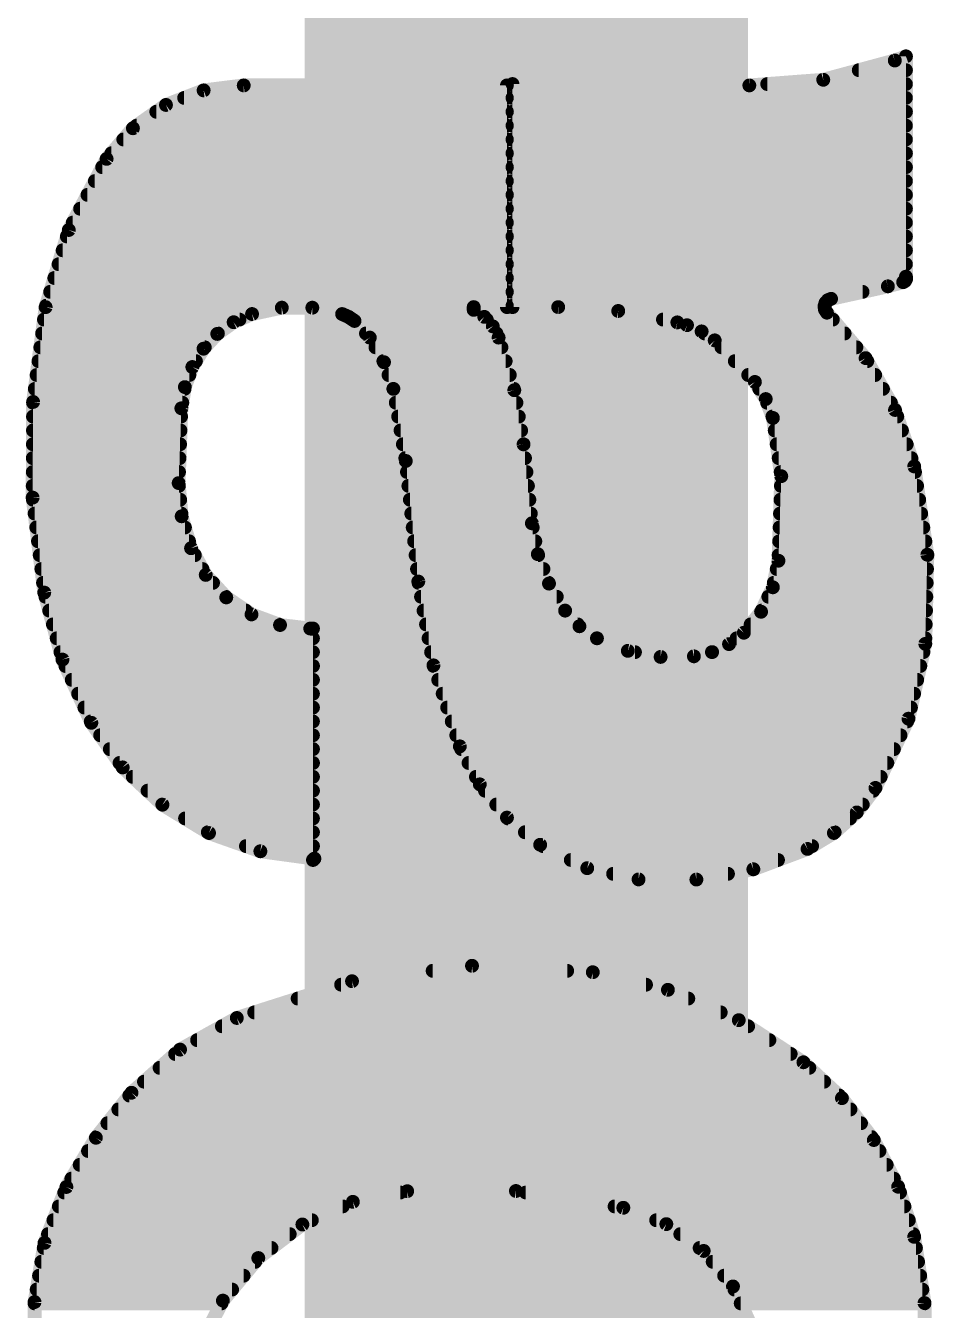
# Model space of a CAD drawing. Extents: x -0.1 to 52.8, y -11.4 to 50.9.
# Drawn here: x 29.562 to 31.228, y 11.367 to 13.721 of the extents above; entities that cross this region are included whole.
import ezdxf

# ---------------------------------------------------------------- set-up
doc = ezdxf.new("R2010")
doc.units = 0
doc.layers.add('16', color=132, linetype='CONTINUOUS')
doc.layers.add('21', color=41, linetype='CONTINUOUS')

msp = doc.modelspace()

# ---------------------------------------------------------------- linework, layer by layer
at = {"layer": '16', "const_width": 0.8128}
msp.add_lwpolyline([(30.48, 6.35), (30.48, 16.51)], dxfattribs=at)
at = {"layer": '21', "const_width": 0.0254}
for points in [[(31.1556, 13.6576), (31.0244, 13.6222)], [(31.176, 13.6652), (31.1556, 13.6576)], [(31.176, 13.2613), (31.176, 13.6652)], [(31.0244, 13.6222), (30.8889, 13.6119)], [(31.0895, 13.6398), (31.176, 13.6398)], [(29.8883, 13.6028), (29.8192, 13.5761)], [(29.9618, 13.6119), (29.8883, 13.6028)], [(30.4444, 13.6119), (29.9618, 13.6119)], [(30.4444, 13.2055), (30.4444, 13.6119)], [(30.8889, 13.6119), (30.4546, 13.6144)], [(30.4546, 13.6144), (30.4546, 13.2055)], [(30.9216, 13.6144), (31.176, 13.6144)], [(29.8192, 13.5761), (29.7587, 13.5334)], [(29.8526, 13.589), (30.4444, 13.589)], [(30.4546, 13.589), (31.176, 13.589)], [(29.8015, 13.5636), (30.4444, 13.5636)], [(30.4546, 13.5636), (31.176, 13.5636)], [(29.7587, 13.5334), (29.7104, 13.4772)], [(29.7655, 13.5382), (30.4444, 13.5382)], [(30.4546, 13.5382), (31.176, 13.5382)], [(29.741, 13.5128), (30.4444, 13.5128)], [(30.4546, 13.5128), (31.176, 13.5128)], [(29.7192, 13.4874), (30.4444, 13.4874)], [(30.4546, 13.4874), (31.176, 13.4874)], [(29.7104, 13.4772), (29.6411, 13.3469)], [(29.7023, 13.462), (30.4444, 13.462)], [(30.4546, 13.462), (31.176, 13.462)], [(29.6888, 13.4366), (30.4444, 13.4366)], [(30.4546, 13.4366), (31.176, 13.4366)], [(29.6753, 13.4112), (30.4444, 13.4112)], [(30.4546, 13.4112), (31.176, 13.4112)], [(29.6618, 13.3858), (30.4444, 13.3858)], [(30.4546, 13.3858), (31.176, 13.3858)], [(29.6411, 13.3469), (29.5986, 13.2055)], [(29.6483, 13.3604), (30.4444, 13.3604)], [(30.4546, 13.3604), (31.176, 13.3604)], [(29.6375, 13.335), (30.4444, 13.335)], [(30.4546, 13.335), (31.176, 13.335)], [(29.6299, 13.3096), (30.4444, 13.3096)], [(30.4546, 13.3096), (31.176, 13.3096)], [(29.6223, 13.2842), (30.4444, 13.2842)], [(30.4546, 13.2842), (31.176, 13.2842)], [(29.6146, 13.2588), (30.4444, 13.2588)], [(30.4546, 13.2588), (31.1762, 13.2588)], [(31.1429, 13.2436), (31.1709, 13.2512)], [(31.1709, 13.2512), (31.1745, 13.2534)], [(31.1745, 13.2534), (31.1764, 13.2571)], [(31.1764, 13.2571), (31.176, 13.2613)], [(29.607, 13.2334), (30.4444, 13.2334)], [(30.4546, 13.2334), (31.0965, 13.2334)], [(31.0388, 13.2207), (31.1429, 13.2436)], [(29.5986, 13.2055), (29.5756, 13.0316)], [(29.5994, 13.208), (30.4444, 13.208)], [(29.9771, 13.1928), (30.0317, 13.2045)], [(30.0317, 13.2045), (30.0876, 13.2045)], [(30.0876, 13.2045), (30.1422, 13.1928)], [(30.3835, 13.2004), (30.3835, 13.2055)], [(30.3835, 13.2055), (30.4444, 13.2055)], [(30.4029, 13.1876), (30.3835, 13.2004)], [(30.4546, 13.208), (31.027, 13.208)], [(30.4546, 13.2055), (30.5384, 13.2055)], [(30.5384, 13.2055), (30.6485, 13.1985)], [(30.6485, 13.1985), (30.7569, 13.1775)], [(31.0267, 13.2071), (31.0286, 13.2133)], [(31.0276, 13.2007), (31.0267, 13.2071)], [(31.0312, 13.1953), (31.0276, 13.2007)], [(31.0286, 13.2133), (31.0329, 13.2181)], [(31.0329, 13.2181), (31.0388, 13.2207)], [(29.5956, 13.1826), (29.9541, 13.1826)], [(29.9133, 13.1564), (29.9433, 13.1778)], [(29.9433, 13.1778), (29.9771, 13.1928)], [(30.1422, 13.1928), (30.1542, 13.1875)], [(30.1542, 13.1875), (30.165, 13.1801)], [(30.1614, 13.1826), (30.4074, 13.1826)], [(30.165, 13.1801), (30.193, 13.1496)], [(30.4185, 13.1703), (30.4029, 13.1876)], [(30.7305, 13.1826), (31.042, 13.1826)], [(30.7569, 13.1775), (30.7746, 13.1724)], [(31.102, 13.112), (31.0312, 13.1953)], [(29.5922, 13.1572), (29.9145, 13.1572)], [(29.8882, 13.1293), (29.9133, 13.1564)], [(30.186, 13.1572), (30.4253, 13.1572)], [(30.4292, 13.1496), (30.4185, 13.1703)], [(30.7746, 13.1724), (30.8014, 13.1609)], [(30.8014, 13.1609), (30.8254, 13.1445)], [(30.8068, 13.1572), (31.0636, 13.1572)], [(29.5889, 13.1318), (29.8905, 13.1318)], [(29.8676, 13.0957), (29.8882, 13.1293)], [(30.193, 13.1496), (30.219, 13.1046)], [(30.2033, 13.1318), (30.4345, 13.1318)], [(30.458, 13.0532), (30.4292, 13.1496)], [(30.8254, 13.1445), (30.8991, 13.0683)], [(30.8377, 13.1318), (31.0852, 13.1318)], [(29.5855, 13.1064), (29.8742, 13.1064)], [(30.2179, 13.1064), (30.4421, 13.1064)], [(30.219, 13.1046), (30.2362, 13.0556)], [(30.8623, 13.1064), (31.1052, 13.1064)], [(31.156, 13.0169), (31.102, 13.112)], [(29.5821, 13.081), (29.8622, 13.081)], [(29.8539, 13.0588), (29.8676, 13.0957)], [(30.2273, 13.081), (30.4497, 13.081)], [(30.8868, 13.081), (31.1196, 13.081)], [(29.8475, 13.02), (29.8539, 13.0588)], [(30.8991, 13.0683), (30.9189, 13.037)], [(29.5788, 13.0556), (29.8534, 13.0556)], [(30.2362, 13.0556), (30.259, 12.9235)], [(30.2362, 13.0556), (30.4572, 13.0556)], [(30.4749, 12.954), (30.458, 13.0532)], [(30.9071, 13.0556), (31.134, 13.0556)], [(30.9189, 13.037), (30.9321, 13.0023)], [(29.5756, 13.0316), (29.5748, 12.8563)], [(29.5756, 13.0302), (29.8492, 13.0302)], [(29.8425, 12.8829), (29.8475, 13.02)], [(30.2406, 13.0302), (30.4619, 13.0302)], [(30.9215, 13.0302), (31.1485, 13.0302)], [(31.1912, 12.9134), (31.156, 13.0169)], [(29.5755, 13.0048), (29.8469, 13.0048)], [(30.245, 13.0048), (30.4662, 13.0048)], [(30.9312, 13.0048), (31.1601, 13.0048)], [(30.9321, 13.0023), (30.9474, 12.8956)], [(29.5754, 12.9794), (29.846, 12.9794)], [(30.2493, 12.9794), (30.4706, 12.9794)], [(30.9354, 12.9794), (31.1688, 12.9794)], [(29.5752, 12.954), (29.8451, 12.954)], [(30.2537, 12.954), (30.4749, 12.954)], [(30.4902, 12.8092), (30.4749, 12.954)], [(30.939, 12.954), (31.1774, 12.954)], [(29.5751, 12.9286), (29.8442, 12.9286)], [(30.2581, 12.9286), (30.4776, 12.9286)], [(30.259, 12.9235), (30.2819, 12.7025)], [(30.9427, 12.9286), (31.186, 12.9286)], [(29.575, 12.9032), (29.8432, 12.9032)], [(30.2611, 12.9032), (30.4803, 12.9032)], [(30.9474, 12.8956), (30.9423, 12.7406)], [(30.9463, 12.9032), (31.1927, 12.9032)], [(31.2153, 12.7517), (31.1912, 12.9134)], [(29.5749, 12.8778), (29.843, 12.8778)], [(29.848, 12.8221), (29.8425, 12.8829)], [(30.2637, 12.8778), (30.483, 12.8778)], [(30.9468, 12.8778), (31.1965, 12.8778)], [(29.5748, 12.8563), (29.5961, 12.6822)], [(29.5753, 12.8524), (29.8453, 12.8524)], [(30.2664, 12.8524), (30.4856, 12.8524)], [(30.946, 12.8524), (31.2003, 12.8524)], [(29.5784, 12.827), (29.8476, 12.827)], [(29.8653, 12.7635), (29.848, 12.8221)], [(30.269, 12.827), (30.4883, 12.827)], [(30.9451, 12.827), (31.2041, 12.827)], [(29.5815, 12.8016), (29.8541, 12.8016)], [(30.2716, 12.8016), (30.4917, 12.8016)], [(30.501, 12.7526), (30.4902, 12.8092)], [(30.9443, 12.8016), (31.2079, 12.8016)], [(29.5846, 12.7762), (29.8616, 12.7762)], [(30.2743, 12.7762), (30.4965, 12.7762)], [(30.9435, 12.7762), (31.2117, 12.7762)], [(29.5877, 12.7508), (29.8723, 12.7508)], [(29.8922, 12.7146), (29.8653, 12.7635)], [(30.2769, 12.7508), (30.5017, 12.7508)], [(30.5215, 12.6987), (30.501, 12.7526)], [(30.9426, 12.7508), (31.2153, 12.7508)], [(31.2115, 12.5882), (31.2153, 12.7517)], [(30.9423, 12.7406), (30.932, 12.6919)], [(29.5908, 12.7254), (29.8862, 12.7254)], [(29.9298, 12.6734), (29.8922, 12.7146)], [(30.2795, 12.7254), (30.5114, 12.7254)], [(30.9391, 12.7254), (31.2147, 12.7254)], [(29.5939, 12.7), (29.9055, 12.7)], [(29.5961, 12.6822), (29.6295, 12.5593)], [(30.2819, 12.7025), (30.3097, 12.5488)], [(30.2824, 12.7), (30.521, 12.7)], [(30.5511, 12.6492), (30.5215, 12.6987)], [(30.932, 12.6919), (30.9104, 12.647)], [(30.9337, 12.7), (31.2141, 12.7)], [(29.5982, 12.6746), (29.9287, 12.6746)], [(29.9761, 12.6422), (29.9298, 12.6734)], [(30.2869, 12.6746), (30.5359, 12.6746)], [(30.9237, 12.6746), (31.2135, 12.6746)], [(29.6051, 12.6492), (29.9657, 12.6492)], [(30.0284, 12.6228), (29.9761, 12.6422)], [(30.2915, 12.6492), (30.5511, 12.6492)], [(30.5774, 12.6204), (30.5511, 12.6492)], [(30.9104, 12.647), (30.8788, 12.6086)], [(30.9115, 12.6492), (31.2129, 12.6492)], [(29.612, 12.6238), (30.0256, 12.6238)], [(30.0838, 12.6162), (30.0284, 12.6228)], [(30.0888, 12.6162), (30.0838, 12.6162)], [(30.0888, 12.192), (30.0888, 12.6162)], [(30.2961, 12.6238), (30.5743, 12.6238)], [(30.6095, 12.5984), (30.5774, 12.6204)], [(30.8913, 12.6238), (31.2123, 12.6238)], [(29.6189, 12.5984), (30.0888, 12.5984)], [(30.3007, 12.5984), (30.6095, 12.5984)], [(30.6661, 12.5754), (30.6095, 12.5984)], [(30.8516, 12.5877), (30.8207, 12.5731)], [(30.8788, 12.6086), (30.8516, 12.5877)], [(30.8655, 12.5984), (31.2117, 12.5984)], [(31.1807, 12.451), (31.2115, 12.5882)], [(29.6258, 12.573), (30.0888, 12.573)], [(30.3053, 12.573), (30.6792, 12.573)], [(30.7262, 12.5643), (30.6661, 12.5754)], [(30.7873, 12.5654), (30.7262, 12.5643)], [(30.8207, 12.5731), (30.7873, 12.5654)], [(30.8202, 12.573), (31.2081, 12.573)], [(29.6295, 12.5593), (29.6824, 12.4435)], [(29.6349, 12.5476), (30.0888, 12.5476)], [(30.3097, 12.5488), (30.3581, 12.4003)], [(30.3101, 12.5476), (31.2024, 12.5476)], [(29.6465, 12.5222), (30.0888, 12.5222)], [(30.3184, 12.5222), (31.1967, 12.5222)], [(29.6581, 12.4968), (30.0888, 12.4968)], [(30.3266, 12.4968), (31.191, 12.4968)], [(29.6697, 12.4714), (30.0888, 12.4714)], [(30.3349, 12.4714), (31.1852, 12.4714)], [(29.6813, 12.446), (30.0888, 12.446)], [(30.3432, 12.446), (31.1783, 12.446)], [(31.1201, 12.3241), (31.1807, 12.451)], [(29.6824, 12.4435), (29.7399, 12.3617)], [(29.6985, 12.4206), (30.0888, 12.4206)], [(30.3515, 12.4206), (31.1662, 12.4206)], [(30.3581, 12.4003), (30.3947, 12.3306)], [(29.7163, 12.3952), (30.0888, 12.3952)], [(30.3608, 12.3952), (31.154, 12.3952)], [(29.7342, 12.3698), (30.0888, 12.3698)], [(29.7399, 12.3617), (29.8128, 12.2934)], [(30.3741, 12.3698), (31.1419, 12.3698)], [(29.7584, 12.3444), (30.0888, 12.3444)], [(30.3875, 12.3444), (31.1298, 12.3444)], [(30.3947, 12.3306), (30.4445, 12.2697)], [(29.7855, 12.319), (30.0888, 12.319)], [(30.4042, 12.319), (31.1162, 12.319)], [(31.0859, 12.2792), (31.1201, 12.3241)], [(29.8126, 12.2936), (30.0888, 12.2936)], [(29.8128, 12.2934), (29.8982, 12.2414)], [(30.4249, 12.2936), (31.0969, 12.2936)], [(29.8542, 12.2682), (30.0888, 12.2682)], [(30.4445, 12.2697), (30.5054, 12.2199)], [(30.4463, 12.2682), (31.0736, 12.2682)], [(31.0439, 12.2415), (31.0859, 12.2792)], [(29.896, 12.2428), (30.0888, 12.2428)], [(29.8982, 12.2414), (29.9924, 12.208)], [(30.4774, 12.2428), (31.0453, 12.2428)], [(30.9956, 12.2123), (31.0439, 12.2415)], [(29.9659, 12.2174), (30.0888, 12.2174)], [(30.5054, 12.2199), (30.5916, 12.177)], [(30.5104, 12.2174), (31.004, 12.2174)], [(30.8963, 12.175), (30.9956, 12.2123)], [(29.9924, 12.208), (30.0914, 12.1945)], [(30.0914, 12.1945), (30.0888, 12.192)], [(30.5615, 12.192), (30.9415, 12.192)], [(30.5916, 12.177), (30.6857, 12.1564)], [(30.6391, 12.1666), (30.8497, 12.1666)], [(30.7918, 12.1562), (30.8963, 12.175)], [(30.6857, 12.1564), (30.7918, 12.1562)], [(30.1604, 11.9698), (30.3804, 11.9981)], [(30.3804, 11.9981), (30.6019, 11.9863)], [(30.3082, 11.9888), (30.5549, 11.9888)], [(30.6019, 11.9863), (30.7396, 11.954)], [(29.9491, 11.9024), (30.1604, 11.9698)], [(30.1403, 11.9634), (30.6995, 11.9634)], [(30.7396, 11.954), (30.8696, 11.8984)], [(30.0607, 11.938), (30.777, 11.938)], [(29.9811, 11.9126), (30.8364, 11.9126)], [(29.8451, 11.8444), (29.9491, 11.9024)], [(29.9218, 11.8872), (30.8867, 11.8872)], [(30.8696, 11.8984), (30.988, 11.8212)], [(29.8763, 11.8618), (30.9257, 11.8618)], [(29.7561, 11.7653), (29.8451, 11.8444)], [(29.8361, 11.8364), (30.9647, 11.8364)], [(29.8075, 11.811), (30.999, 11.811)], [(30.988, 11.8212), (31.0587, 11.7554)], [(29.7789, 11.7856), (31.0262, 11.7856)], [(29.6908, 11.6828), (29.7561, 11.7653)], [(29.7521, 11.7602), (31.0535, 11.7602)], [(31.0587, 11.7554), (31.1171, 11.6786)], [(29.7319, 11.7348), (31.0744, 11.7348)], [(29.7118, 11.7094), (31.0937, 11.7094)], [(29.6367, 11.5926), (29.6908, 11.6828)], [(29.6917, 11.684), (31.113, 11.684)], [(31.1171, 11.6786), (31.1617, 11.593)], [(29.6763, 11.6586), (31.1276, 11.6586)], [(29.661, 11.6332), (31.1408, 11.6332)], [(29.6458, 11.6078), (31.154, 11.6078)], [(29.5967, 11.4902), (29.6367, 11.5926)], [(29.6327, 11.5824), (30.2489, 11.5824)], [(30.2616, 11.5849), (30.162, 11.5654)], [(30.4609, 11.5852), (30.2616, 11.5849)], [(30.6578, 11.5545), (30.4609, 11.5852)], [(30.479, 11.5824), (31.1652, 11.5824)], [(31.1617, 11.593), (31.1912, 11.5011)], [(29.6228, 11.557), (30.1434, 11.557)], [(30.162, 11.5654), (30.0694, 11.5238)], [(30.6418, 11.557), (31.1733, 11.557)], [(30.7367, 11.5246), (30.6578, 11.5545)], [(29.6129, 11.5316), (30.0868, 11.5316)], [(30.7181, 11.5316), (31.1814, 11.5316)], [(29.6029, 11.5062), (30.0462, 11.5062)], [(30.0694, 11.5238), (29.9886, 11.4624)], [(30.8052, 11.4754), (30.7367, 11.5246)], [(30.7623, 11.5062), (31.1896, 11.5062)], [(29.5783, 11.3817), (29.5967, 11.4902)], [(29.5951, 11.4808), (30.0128, 11.4808)], [(30.7977, 11.4808), (31.1944, 11.4808)], [(31.1912, 11.5011), (31.2101, 11.3798)], [(29.9886, 11.4624), (29.9237, 11.3843)], [(30.8589, 11.4102), (30.8052, 11.4754)], [(29.5908, 11.4554), (29.9828, 11.4554)], [(30.8217, 11.4554), (31.1983, 11.4554)], [(29.5865, 11.43), (29.9617, 11.43)], [(30.8426, 11.43), (31.2023, 11.43)], [(30.894, 11.3335), (30.8589, 11.4102)], [(29.5822, 11.4046), (29.9406, 11.4046)], [(30.8615, 11.4046), (31.2062, 11.4046)], [(29.5808, 11.1836), (29.5783, 11.3817)], [(29.5783, 11.3792), (29.9211, 11.3792)], [(29.9237, 11.3843), (29.8965, 11.332)], [(30.8731, 11.3792), (31.2101, 11.3792)], [(31.2101, 11.3798), (31.2118, 11.2571)]]:
    msp.add_lwpolyline(points, dxfattribs=at)
at = {"layer": '21', "const_width": 0.0127}
for points in [[(31.1534, 13.6636, 1), (31.1578, 13.6516)], [(31.1573, 13.6515, 1), (31.1539, 13.6637)], [(31.1824, 13.6652, 1), (31.1697, 13.6652)], [(31.1782, 13.6592, 1), (31.1738, 13.6712)], [(31.0227, 13.6284, 1), (31.026, 13.6161)], [(31.0249, 13.6159, 1), (31.0239, 13.6286)], [(31.0895, 13.6462, 1), (31.0895, 13.6335)], [(31.176, 13.6335, 1), (31.176, 13.6462)], [(29.8875, 13.6091, 1), (29.8891, 13.5965)], [(29.8906, 13.5969, 1), (29.886, 13.6087)], [(29.9618, 13.6182, 1), (29.9618, 13.6056)], [(29.9626, 13.6056, 1), (29.961, 13.6182)], [(30.4508, 13.6119, 1), (30.4381, 13.6119)], [(30.4444, 13.6056, 1), (30.4444, 13.6182)], [(30.4546, 13.6207, 1), (30.4546, 13.6081)], [(30.461, 13.6144, 1), (30.4483, 13.6144)], [(30.8884, 13.6182, 1), (30.8894, 13.6056)], [(30.8889, 13.6056, 1), (30.8889, 13.6182)], [(30.9216, 13.6207, 1), (30.9216, 13.6081)], [(31.176, 13.6081, 1), (31.176, 13.6207)], [(29.8169, 13.582, 1), (29.8215, 13.5702)], [(29.8229, 13.5709, 1), (29.8155, 13.5813)], [(29.8526, 13.5953, 1), (29.8526, 13.5827)], [(30.4444, 13.5827, 1), (30.4444, 13.5953)], [(30.4546, 13.5953, 1), (30.4546, 13.5827)], [(31.176, 13.5827, 1), (31.176, 13.5953)], [(29.8015, 13.57, 1), (29.8015, 13.5573)], [(30.4444, 13.5573, 1), (30.4444, 13.57)], [(30.4546, 13.57, 1), (30.4546, 13.5573)], [(31.176, 13.5573, 1), (31.176, 13.57)], [(29.755, 13.5386, 1), (29.7624, 13.5282)], [(29.7635, 13.5292, 1), (29.7539, 13.5375)], [(29.7655, 13.5445, 1), (29.7655, 13.5319)], [(30.4444, 13.5319, 1), (30.4444, 13.5445)], [(30.4546, 13.5445, 1), (30.4546, 13.5319)], [(31.176, 13.5319, 1), (31.176, 13.5445)], [(29.741, 13.5191, 1), (29.741, 13.5065)], [(30.4444, 13.5065, 1), (30.4444, 13.5191)], [(30.4546, 13.5191, 1), (30.4546, 13.5065)], [(31.176, 13.5065, 1), (31.176, 13.5191)], [(29.7192, 13.4938, 1), (29.7192, 13.4811)], [(30.4444, 13.4811, 1), (30.4444, 13.4938)], [(30.4546, 13.4938, 1), (30.4546, 13.4811)], [(31.176, 13.4811, 1), (31.176, 13.4938)], [(29.7023, 13.4684, 1), (29.7023, 13.4557)], [(29.7056, 13.4813, 1), (29.7152, 13.4731)], [(29.716, 13.4742, 1), (29.7048, 13.4802)], [(30.4444, 13.4557, 1), (30.4444, 13.4684)], [(30.4546, 13.4684, 1), (30.4546, 13.4557)], [(31.176, 13.4557, 1), (31.176, 13.4684)], [(29.6888, 13.4429, 1), (29.6888, 13.4303)], [(30.4444, 13.4303, 1), (30.4444, 13.4429)], [(30.4546, 13.4429, 1), (30.4546, 13.4303)], [(31.176, 13.4303, 1), (31.176, 13.4429)], [(29.6753, 13.4176, 1), (29.6753, 13.4049)], [(30.4444, 13.4049, 1), (30.4444, 13.4176)], [(30.4546, 13.4176, 1), (30.4546, 13.4049)], [(31.176, 13.4049, 1), (31.176, 13.4176)], [(29.6618, 13.3922, 1), (29.6618, 13.3795)], [(30.4444, 13.3795, 1), (30.4444, 13.3922)], [(30.4546, 13.3922, 1), (30.4546, 13.3795)], [(31.176, 13.3795, 1), (31.176, 13.3922)], [(29.6355, 13.3499, 1), (29.6467, 13.3439)], [(29.6472, 13.345, 1), (29.635, 13.3487)], [(29.6483, 13.3667, 1), (29.6483, 13.3541)], [(30.4444, 13.3541, 1), (30.4444, 13.3667)], [(30.4546, 13.3667, 1), (30.4546, 13.3541)], [(31.176, 13.3541, 1), (31.176, 13.3667)], [(29.6375, 13.3414, 1), (29.6375, 13.3287)], [(30.4444, 13.3287, 1), (30.4444, 13.3414)], [(30.4546, 13.3414, 1), (30.4546, 13.3287)], [(31.176, 13.3287, 1), (31.176, 13.3414)], [(29.6299, 13.316, 1), (29.6299, 13.3033)], [(30.4444, 13.3033, 1), (30.4444, 13.316)], [(30.4546, 13.316, 1), (30.4546, 13.3033)], [(31.176, 13.3033, 1), (31.176, 13.316)], [(29.6223, 13.2905, 1), (29.6223, 13.2779)], [(30.4444, 13.2779, 1), (30.4444, 13.2905)], [(30.4546, 13.2905, 1), (30.4546, 13.2779)], [(31.176, 13.2779, 1), (31.176, 13.2905)], [(29.6146, 13.2652, 1), (29.6146, 13.2525)], [(30.4444, 13.2525, 1), (30.4444, 13.2652)], [(30.4546, 13.2652, 1), (30.4546, 13.2525)], [(31.1676, 13.2566, 1), (31.1742, 13.2458)], [(31.1688, 13.2563, 1), (31.1801, 13.2505)], [(31.1726, 13.2451, 1), (31.1692, 13.2573)], [(31.1823, 13.2618, 1), (31.1697, 13.2608)], [(31.1697, 13.2613, 1), (31.1824, 13.2613)], [(31.17, 13.2566, 1), (31.1827, 13.2577)], [(31.182, 13.2543, 1), (31.1707, 13.26)], [(31.1778, 13.248, 1), (31.1711, 13.2588)], [(31.1762, 13.2525, 1), (31.1762, 13.2652)], [(29.607, 13.2398, 1), (29.607, 13.2271)], [(30.4444, 13.2271, 1), (30.4444, 13.2398)], [(30.4546, 13.2398, 1), (30.4546, 13.2271)], [(31.0965, 13.2271, 1), (31.0965, 13.2398)], [(31.1412, 13.2497, 1), (31.1446, 13.2375)], [(31.1443, 13.2374, 1), (31.1415, 13.2498)], [(29.5925, 13.2073, 1), (29.6047, 13.2037)], [(29.6049, 13.2047, 1), (29.5923, 13.2063)], [(29.5994, 13.2143, 1), (29.5994, 13.2017)], [(30.0317, 13.2108, 1), (30.0317, 13.1981)], [(30.033, 13.1983, 1), (30.0304, 13.2107)], [(30.0889, 13.2107, 1), (30.0863, 13.1983)], [(30.0876, 13.1981, 1), (30.0876, 13.2108)], [(30.3899, 13.2055, 1), (30.3772, 13.2055)], [(30.3835, 13.2119, 1), (30.3835, 13.1992)], [(30.387, 13.2057, 1), (30.38, 13.1951)], [(30.4381, 13.2055, 1), (30.4508, 13.2055)], [(30.4444, 13.2017, 1), (30.4444, 13.2143)], [(30.4444, 13.1992, 1), (30.4444, 13.2119)], [(30.4546, 13.2143, 1), (30.4546, 13.2017)], [(30.4546, 13.2119, 1), (30.4546, 13.1992)], [(30.4483, 13.2055, 1), (30.461, 13.2055)], [(30.5388, 13.2118, 1), (30.538, 13.1992)], [(30.5384, 13.1992, 1), (30.5384, 13.2119)], [(30.6498, 13.2047, 1), (30.6473, 13.1922)], [(30.6481, 13.1921, 1), (30.6489, 13.2048)], [(31.033, 13.208, 1), (31.0204, 13.2062)], [(31.0206, 13.2089, 1), (31.0328, 13.2053)], [(31.0329, 13.2042, 1), (31.0223, 13.1972)], [(31.0238, 13.2175, 1), (31.0333, 13.2091)], [(31.0346, 13.2115, 1), (31.0225, 13.2151)], [(31.0303, 13.224, 1), (31.0354, 13.2123)], [(31.027, 13.2017, 1), (31.027, 13.2143)], [(31.0376, 13.2139, 1), (31.0281, 13.2224)], [(31.0374, 13.2269, 1), (31.0402, 13.2145)], [(31.0413, 13.2149, 1), (31.0363, 13.2265)], [(29.5956, 13.189, 1), (29.5956, 13.1763)], [(29.9408, 13.1836, 1), (29.9459, 13.172)], [(29.947, 13.1727, 1), (29.9397, 13.183)], [(29.9541, 13.1763, 1), (29.9541, 13.189)], [(29.9758, 13.199, 1), (29.9784, 13.1866)], [(29.9797, 13.187, 1), (29.9745, 13.1986)], [(30.1447, 13.1986, 1), (30.1397, 13.187)], [(30.1409, 13.1866, 1), (30.1435, 13.199)], [(30.1578, 13.1928, 1), (30.1506, 13.1823)], [(30.1517, 13.1817, 1), (30.1568, 13.1934)], [(30.1614, 13.189, 1), (30.1614, 13.1763)], [(30.1697, 13.1844, 1), (30.1603, 13.1758)], [(30.1614, 13.1749, 1), (30.1686, 13.1853)], [(30.3772, 13.2004, 1), (30.3899, 13.2004)], [(30.4077, 13.1918, 1), (30.3982, 13.1833)], [(30.3994, 13.1823, 1), (30.4064, 13.1929)], [(30.4074, 13.1763, 1), (30.4074, 13.189)], [(30.7305, 13.189, 1), (30.7305, 13.1763)], [(30.7587, 13.1836, 1), (30.7551, 13.1714)], [(30.7557, 13.1713, 1), (30.7581, 13.1837)], [(31.0214, 13.1998, 1), (31.0339, 13.2016)], [(31.036, 13.1994, 1), (31.0264, 13.1912)], [(31.0259, 13.1918, 1), (31.0365, 13.1988)], [(31.042, 13.1763, 1), (31.042, 13.189)], [(29.5922, 13.1636, 1), (29.5922, 13.1509)], [(29.9096, 13.1615, 1), (29.917, 13.1512)], [(29.918, 13.1521, 1), (29.9086, 13.1607)], [(29.9145, 13.1509, 1), (29.9145, 13.1636)], [(30.186, 13.1636, 1), (30.186, 13.1509)], [(30.4241, 13.1732, 1), (30.4129, 13.1674)], [(30.4138, 13.166, 1), (30.4232, 13.1745)], [(30.4253, 13.1509, 1), (30.4253, 13.1636)], [(30.7771, 13.1782, 1), (30.7721, 13.1666)], [(30.7728, 13.1663, 1), (30.7764, 13.1785)], [(30.805, 13.1662, 1), (30.7978, 13.1557)], [(30.7989, 13.1551, 1), (30.8039, 13.1668)], [(30.8068, 13.1636, 1), (30.8068, 13.1509)], [(31.0636, 13.1509, 1), (31.0636, 13.1636)], [(29.5889, 13.1381, 1), (29.5889, 13.1255)], [(29.8936, 13.126, 1), (29.8828, 13.1326)], [(29.8905, 13.1255, 1), (29.8905, 13.1381)], [(30.1985, 13.1528, 1), (30.1875, 13.1464)], [(30.1883, 13.1453, 1), (30.1977, 13.1539)], [(30.2033, 13.1381, 1), (30.2033, 13.1255)], [(30.4353, 13.1514, 1), (30.4231, 13.1478)], [(30.4236, 13.1467, 1), (30.4348, 13.1525)], [(30.4345, 13.1255, 1), (30.4345, 13.1381)], [(30.83, 13.1489, 1), (30.8208, 13.1401)], [(30.8218, 13.1393, 1), (30.829, 13.1497)], [(30.8377, 13.1381, 1), (30.8377, 13.1255)], [(31.0852, 13.1255, 1), (31.0852, 13.1381)], [(29.5855, 13.1128, 1), (29.5855, 13.1001)], [(29.8742, 13.1001, 1), (29.8742, 13.1128)], [(29.8835, 13.1336, 1), (29.8929, 13.125)], [(30.2179, 13.1128, 1), (30.2179, 13.1001)], [(30.2249, 13.1067, 1), (30.213, 13.1025)], [(30.4421, 13.1001, 1), (30.4421, 13.1128)], [(30.8623, 13.1128, 1), (30.8623, 13.1001)], [(31.1076, 13.1151, 1), (31.0965, 13.1089)], [(31.0972, 13.1079, 1), (31.1069, 13.1161)], [(31.1052, 13.1001, 1), (31.1052, 13.1128)], [(29.5821, 13.0874, 1), (29.5821, 13.0747)], [(29.8622, 13.099, 1), (29.8731, 13.0924)], [(29.8736, 13.0935, 1), (29.8617, 13.0979)], [(29.8622, 13.0747, 1), (29.8622, 13.0874)], [(30.2134, 13.1014, 1), (30.2245, 13.1078)], [(30.2273, 13.0874, 1), (30.2273, 13.0747)], [(30.4497, 13.0747, 1), (30.4497, 13.0874)], [(30.8868, 13.0874, 1), (30.8868, 13.0747)], [(31.1196, 13.0747, 1), (31.1196, 13.0874)], [(29.8602, 13.0578, 1), (29.8476, 13.0599)], [(30.9045, 13.0717, 1), (30.8937, 13.0649)], [(30.8945, 13.0639, 1), (30.9037, 13.0727)], [(29.5788, 13.0619, 1), (29.5788, 13.0493)], [(29.848, 13.0611, 1), (29.8599, 13.0566)], [(29.8534, 13.0493, 1), (29.8534, 13.0619)], [(30.2425, 13.0567, 1), (30.2299, 13.0545)], [(30.2362, 13.0619, 1), (30.2362, 13.0493)], [(30.2302, 13.0535, 1), (30.2422, 13.0577)], [(30.4642, 13.0542, 1), (30.4517, 13.0521)], [(30.4519, 13.0514, 1), (30.464, 13.055)], [(30.4572, 13.0493, 1), (30.4572, 13.0619)], [(30.9071, 13.0619, 1), (30.9071, 13.0493)], [(30.9249, 13.0392, 1), (30.913, 13.0347)], [(30.9136, 13.0336, 1), (30.9243, 13.0404)], [(31.134, 13.0493, 1), (31.134, 13.0619)], [(29.582, 13.0316, 1), (29.5693, 13.0317)], [(29.5756, 13.0366, 1), (29.5756, 13.0239)], [(29.5693, 13.0325, 1), (29.5819, 13.0308)], [(29.8538, 13.0198, 1), (29.8412, 13.0202)], [(29.8412, 13.021, 1), (29.8538, 13.019)], [(29.8492, 13.0239, 1), (29.8492, 13.0366)], [(30.2406, 13.0366, 1), (30.2406, 13.0239)], [(30.4619, 13.0239, 1), (30.4619, 13.0366)], [(30.9215, 13.0366, 1), (30.9215, 13.0239)], [(31.1485, 13.0239, 1), (31.1485, 13.0366)], [(31.162, 13.019, 1), (31.15, 13.0149)], [(31.1505, 13.0138, 1), (31.1615, 13.0201)], [(29.5755, 13.0112, 1), (29.5755, 12.9985)], [(29.8469, 12.9985, 1), (29.8469, 13.0112)], [(30.245, 13.0112, 1), (30.245, 12.9985)], [(30.4662, 12.9985, 1), (30.4662, 13.0112)], [(30.9312, 13.0112, 1), (30.9312, 12.9985)], [(30.9384, 13.0032, 1), (30.9258, 13.0014)], [(30.9262, 13, 1), (30.938, 13.0046)], [(31.1601, 12.9985, 1), (31.1601, 13.0112)], [(29.5754, 12.9857, 1), (29.5754, 12.9731)], [(29.846, 12.9731, 1), (29.846, 12.9857)], [(30.2493, 12.9857, 1), (30.2493, 12.9731)], [(30.4706, 12.9731, 1), (30.4706, 12.9857)], [(30.9354, 12.9857, 1), (30.9354, 12.9731)], [(31.1688, 12.9731, 1), (31.1688, 12.9857)], [(29.5752, 12.9604, 1), (29.5752, 12.9477)], [(29.8451, 12.9477, 1), (29.8451, 12.9604)], [(30.2537, 12.9604, 1), (30.2537, 12.9477)], [(30.4812, 12.9547, 1), (30.4686, 12.9533)], [(30.4686, 12.9529, 1), (30.4812, 12.9551)], [(30.4749, 12.9477, 1), (30.4749, 12.9604)], [(30.939, 12.9604, 1), (30.939, 12.9477)], [(31.1774, 12.9477, 1), (31.1774, 12.9604)], [(29.5751, 12.935, 1), (29.5751, 12.9223)], [(29.8442, 12.9223, 1), (29.8442, 12.935)], [(30.2581, 12.935, 1), (30.2581, 12.9223)], [(30.2653, 12.9242, 1), (30.2527, 12.9228)], [(30.2527, 12.9224, 1), (30.2653, 12.9246)], [(30.4776, 12.9223, 1), (30.4776, 12.935)], [(30.9427, 12.935, 1), (30.9427, 12.9223)], [(31.186, 12.9223, 1), (31.186, 12.935)], [(29.575, 12.9095, 1), (29.575, 12.8969)], [(29.8432, 12.8969, 1), (29.8432, 12.9095)], [(30.2611, 12.9095, 1), (30.2611, 12.8969)], [(30.4803, 12.8969, 1), (30.4803, 12.9095)], [(30.9463, 12.9095, 1), (30.9463, 12.8969)], [(30.9537, 12.8954, 1), (30.9411, 12.8958)], [(31.1975, 12.9143, 1), (31.1849, 12.9125)], [(31.1852, 12.9114, 1), (31.1972, 12.9154)], [(31.1927, 12.8969, 1), (31.1927, 12.9095)], [(29.5749, 12.8841, 1), (29.5749, 12.8715)], [(29.8488, 12.8835, 1), (29.8362, 12.8823)], [(29.8362, 12.8831, 1), (29.8488, 12.8827)], [(29.843, 12.8715, 1), (29.843, 12.8841)], [(30.2637, 12.8841, 1), (30.2637, 12.8715)], [(30.483, 12.8715, 1), (30.483, 12.8841)], [(30.9468, 12.8841, 1), (30.9468, 12.8715)], [(30.9411, 12.8947, 1), (30.9537, 12.8965)], [(31.1965, 12.8715, 1), (31.1965, 12.8841)], [(29.5684, 12.8563, 1), (29.5811, 12.8562)], [(29.5811, 12.857, 1), (29.5685, 12.8555)], [(29.5753, 12.8588, 1), (29.5753, 12.8461)], [(29.8453, 12.8461, 1), (29.8453, 12.8588)], [(30.2664, 12.8588, 1), (30.2664, 12.8461)], [(30.4856, 12.8461, 1), (30.4856, 12.8588)], [(30.946, 12.8588, 1), (30.946, 12.8461)], [(31.2003, 12.8461, 1), (31.2003, 12.8588)], [(29.5784, 12.8333, 1), (29.5784, 12.8207)], [(29.8541, 12.8239, 1), (29.842, 12.8203)], [(29.8476, 12.8207, 1), (29.8476, 12.8333)], [(30.269, 12.8333, 1), (30.269, 12.8207)], [(30.4883, 12.8207, 1), (30.4883, 12.8333)], [(30.9451, 12.8333, 1), (30.9451, 12.8207)], [(31.2041, 12.8207, 1), (31.2041, 12.8333)], [(29.5815, 12.8079, 1), (29.5815, 12.7953)], [(29.8417, 12.8215, 1), (29.8544, 12.8227)], [(29.8541, 12.7953, 1), (29.8541, 12.8079)], [(30.2716, 12.8079, 1), (30.2716, 12.7953)], [(30.4964, 12.8104, 1), (30.484, 12.808)], [(30.4839, 12.8085, 1), (30.4965, 12.8099)], [(30.4917, 12.7953, 1), (30.4917, 12.8079)], [(30.9443, 12.8079, 1), (30.9443, 12.7953)], [(31.2079, 12.7953, 1), (31.2079, 12.8079)], [(29.5846, 12.7826, 1), (29.5846, 12.7699)], [(29.8616, 12.7699, 1), (29.8616, 12.7826)], [(30.2743, 12.7826, 1), (30.2743, 12.7699)], [(30.4965, 12.7699, 1), (30.4965, 12.7826)], [(30.9435, 12.7826, 1), (30.9435, 12.7699)], [(31.2117, 12.7699, 1), (31.2117, 12.7826)], [(29.5877, 12.7571, 1), (29.5877, 12.7445)], [(29.8709, 12.7666, 1), (29.8597, 12.7604)], [(29.8592, 12.7617, 1), (29.8714, 12.7653)], [(29.8723, 12.7445, 1), (29.8723, 12.7571)], [(30.2769, 12.7571, 1), (30.2769, 12.7445)], [(30.507, 12.7548, 1), (30.4951, 12.7503)], [(30.5017, 12.7445, 1), (30.5017, 12.7571)], [(30.9426, 12.7571, 1), (30.9426, 12.7445)], [(31.2217, 12.7515, 1), (31.209, 12.7518)], [(31.2153, 12.7445, 1), (31.2153, 12.7571)], [(30.4948, 12.7514, 1), (30.5073, 12.7538)], [(30.936, 12.7408, 1), (30.9486, 12.7404)], [(30.9485, 12.7393, 1), (30.9361, 12.7419)], [(31.209, 12.7507, 1), (31.2216, 12.7526)], [(29.5908, 12.7317, 1), (29.5908, 12.7191)], [(29.8969, 12.7189, 1), (29.8875, 12.7103)], [(29.8862, 12.7191, 1), (29.8862, 12.7317)], [(29.8866, 12.7115, 1), (29.8977, 12.7177)], [(30.2795, 12.7317, 1), (30.2795, 12.7191)], [(30.5114, 12.7191, 1), (30.5114, 12.7317)], [(30.9391, 12.7317, 1), (30.9391, 12.7191)], [(31.2147, 12.7191, 1), (31.2147, 12.7317)], [(29.5939, 12.7064, 1), (29.5939, 12.6937)], [(29.6022, 12.6839, 1), (29.59, 12.6805)], [(29.9055, 12.6937, 1), (29.9055, 12.7064)], [(30.2756, 12.7018, 1), (30.2882, 12.7032)], [(30.2881, 12.7036, 1), (30.2757, 12.7014)], [(30.2824, 12.7064, 1), (30.2824, 12.6937)], [(30.527, 12.702, 1), (30.5161, 12.6954)], [(30.5156, 12.6964, 1), (30.5275, 12.701)], [(30.521, 12.6937, 1), (30.521, 12.7064)], [(30.9258, 12.6932, 1), (30.9382, 12.6906)], [(30.9377, 12.6891, 1), (30.9263, 12.6947)], [(30.9337, 12.7064, 1), (30.9337, 12.6937)], [(31.2141, 12.6937, 1), (31.2141, 12.7064)], [(29.5898, 12.6814, 1), (29.6024, 12.683)], [(29.5982, 12.6809, 1), (29.5982, 12.6683)], [(29.9334, 12.6787, 1), (29.9263, 12.6681)], [(29.9251, 12.6691, 1), (29.9345, 12.6777)], [(29.9287, 12.6683, 1), (29.9287, 12.6809)], [(30.2869, 12.6809, 1), (30.2869, 12.6683)], [(30.5359, 12.6683, 1), (30.5359, 12.6809)], [(30.9237, 12.6809, 1), (30.9237, 12.6683)], [(31.2135, 12.6683, 1), (31.2135, 12.6809)], [(29.6051, 12.6555, 1), (29.6051, 12.6429)], [(29.9657, 12.6429, 1), (29.9657, 12.6555)], [(29.9783, 12.6482, 1), (29.9739, 12.6363)], [(29.9725, 12.6369, 1), (29.9796, 12.6475)], [(30.2915, 12.6555, 1), (30.2915, 12.6429)], [(30.5558, 12.6535, 1), (30.5464, 12.6449)], [(30.5456, 12.6459, 1), (30.5566, 12.6525)], [(30.5511, 12.6429, 1), (30.5511, 12.6555)], [(30.9047, 12.6498, 1), (30.9161, 12.6443)], [(30.9115, 12.6555, 1), (30.9115, 12.6429)], [(30.9153, 12.643, 1), (30.9055, 12.6511)], [(31.2129, 12.6429, 1), (31.2129, 12.6555)], [(29.612, 12.6302, 1), (29.612, 12.6175)], [(30.0291, 12.6291, 1), (30.0276, 12.6165)], [(30.0256, 12.6175, 1), (30.0256, 12.6302)], [(30.0262, 12.6168, 1), (30.0306, 12.6287)], [(30.0838, 12.6226, 1), (30.0838, 12.6099)], [(30.0952, 12.6162, 1), (30.0825, 12.6162)], [(30.0831, 12.6099, 1), (30.0845, 12.6225)], [(30.0888, 12.6099, 1), (30.0888, 12.6226)], [(30.2961, 12.6302, 1), (30.2961, 12.6175)], [(30.581, 12.6257, 1), (30.5738, 12.6152)], [(30.5727, 12.6162, 1), (30.5821, 12.6247)], [(30.5743, 12.6175, 1), (30.5743, 12.6302)], [(30.8913, 12.6302, 1), (30.8913, 12.6175)], [(31.2123, 12.6175, 1), (31.2123, 12.6302)], [(29.6189, 12.6047, 1), (29.6189, 12.5921)], [(30.0888, 12.5921, 1), (30.0888, 12.6047)], [(30.3007, 12.6047, 1), (30.3007, 12.5921)], [(30.6119, 12.6043, 1), (30.6071, 12.5925)], [(30.6059, 12.5932, 1), (30.6131, 12.6036)], [(30.6095, 12.5921, 1), (30.6095, 12.6047)], [(30.8478, 12.5928, 1), (30.8555, 12.5827)], [(30.8544, 12.582, 1), (30.8489, 12.5935)], [(30.8655, 12.6047, 1), (30.8655, 12.5921)], [(30.8739, 12.6126, 1), (30.8837, 12.6046)], [(30.8827, 12.6036, 1), (30.8749, 12.6136)], [(31.2177, 12.5868, 1), (31.2053, 12.5896)], [(31.2117, 12.5921, 1), (31.2117, 12.6047)], [(29.6258, 12.5793, 1), (29.6258, 12.5667)], [(30.0888, 12.5667, 1), (30.0888, 12.5793)], [(30.3053, 12.5793, 1), (30.3053, 12.5667)], [(30.6673, 12.5817, 1), (30.665, 12.5692)], [(30.6637, 12.5695, 1), (30.6685, 12.5813)], [(30.6792, 12.5667, 1), (30.6792, 12.5793)], [(30.7261, 12.5706, 1), (30.7263, 12.5579)], [(30.725, 12.558, 1), (30.7274, 12.5705)], [(30.7859, 12.5716, 1), (30.7887, 12.5592)], [(30.7874, 12.5591, 1), (30.7872, 12.5717)], [(30.8202, 12.5793, 1), (30.8202, 12.5667)], [(30.818, 12.5788, 1), (30.8234, 12.5674)], [(30.8221, 12.5669, 1), (30.8192, 12.5793)], [(31.2052, 12.5883, 1), (31.2178, 12.5881)], [(31.2081, 12.5667, 1), (31.2081, 12.5793)], [(29.6353, 12.562, 1), (29.6237, 12.5567)], [(29.6234, 12.5577, 1), (29.6356, 12.561)], [(29.6349, 12.554, 1), (29.6349, 12.5413)], [(30.0888, 12.5413, 1), (30.0888, 12.554)], [(30.3157, 12.5508, 1), (30.3037, 12.5468)], [(30.3034, 12.5477, 1), (30.3159, 12.5499)], [(30.3101, 12.554, 1), (30.3101, 12.5413)], [(31.2024, 12.5413, 1), (31.2024, 12.554)], [(29.6465, 12.5285, 1), (29.6465, 12.5159)], [(30.0888, 12.5159, 1), (30.0888, 12.5285)], [(30.3184, 12.5285, 1), (30.3184, 12.5159)], [(31.1967, 12.5159, 1), (31.1967, 12.5285)], [(29.6581, 12.5031, 1), (29.6581, 12.4905)], [(30.0888, 12.4905, 1), (30.0888, 12.5031)], [(30.3266, 12.5031, 1), (30.3266, 12.4905)], [(31.191, 12.4905, 1), (31.191, 12.5031)], [(29.6697, 12.4778, 1), (29.6697, 12.4651)], [(30.0888, 12.4651, 1), (30.0888, 12.4778)], [(30.3349, 12.4778, 1), (30.3349, 12.4651)], [(31.1852, 12.4651, 1), (31.1852, 12.4778)], [(29.6813, 12.4523, 1), (29.6813, 12.4397)], [(30.0888, 12.4397, 1), (30.0888, 12.4523)], [(30.3432, 12.4523, 1), (30.3432, 12.4397)], [(31.1745, 12.4524, 1), (31.1869, 12.4496)], [(31.1864, 12.4483, 1), (31.1749, 12.4537)], [(31.1783, 12.4397, 1), (31.1783, 12.4523)], [(29.6876, 12.4472, 1), (29.6772, 12.4398)], [(29.6766, 12.4409, 1), (29.6882, 12.4461)], [(29.6985, 12.4269, 1), (29.6985, 12.4143)], [(30.0888, 12.4143, 1), (30.0888, 12.4269)], [(30.3515, 12.4269, 1), (30.3515, 12.4143)], [(30.3637, 12.4033, 1), (30.3525, 12.3973)], [(31.1662, 12.4143, 1), (31.1662, 12.4269)], [(29.7163, 12.4016, 1), (29.7163, 12.3889)], [(30.0888, 12.3889, 1), (30.0888, 12.4016)], [(30.3521, 12.3983, 1), (30.3641, 12.4023)], [(30.3608, 12.4016, 1), (30.3608, 12.3889)], [(31.154, 12.3889, 1), (31.154, 12.4016)], [(29.7342, 12.3762, 1), (29.7342, 12.3635)], [(29.7442, 12.3664, 1), (29.7355, 12.3571)], [(29.7347, 12.3581, 1), (29.7451, 12.3654)], [(30.0888, 12.3635, 1), (30.0888, 12.3762)], [(30.3741, 12.3762, 1), (30.3741, 12.3635)], [(31.1419, 12.3635, 1), (31.1419, 12.3762)], [(29.7584, 12.3507, 1), (29.7584, 12.3381)], [(30.0888, 12.3381, 1), (30.0888, 12.3507)], [(30.3875, 12.3507, 1), (30.3875, 12.3381)], [(30.3996, 12.3347, 1), (30.3898, 12.3266)], [(30.3891, 12.3277, 1), (30.4003, 12.3336)], [(31.1298, 12.3381, 1), (31.1298, 12.3507)], [(29.7855, 12.3254, 1), (29.7855, 12.3127)], [(30.0888, 12.3127, 1), (30.0888, 12.3254)], [(30.4042, 12.3254, 1), (30.4042, 12.3127)], [(31.1144, 12.3268, 1), (31.1258, 12.3214)], [(31.1252, 12.3203, 1), (31.115, 12.3279)], [(31.1162, 12.3127, 1), (31.1162, 12.3254)], [(29.8126, 12.3, 1), (29.8126, 12.2873)], [(29.8161, 12.2988, 1), (29.8095, 12.288)], [(29.8085, 12.2888, 1), (29.8172, 12.298)], [(30.0888, 12.2873, 1), (30.0888, 12.3)], [(30.4249, 12.3, 1), (30.4249, 12.2873)], [(31.0969, 12.2873, 1), (31.0969, 12.3)], [(29.8542, 12.2745, 1), (29.8542, 12.2619)], [(30.0888, 12.2619, 1), (30.0888, 12.2745)], [(30.4485, 12.2746, 1), (30.4404, 12.2648)], [(30.4395, 12.2657, 1), (30.4494, 12.2737)], [(30.4463, 12.2745, 1), (30.4463, 12.2619)], [(31.0736, 12.2619, 1), (31.0736, 12.2745)], [(31.0808, 12.2831, 1), (31.0909, 12.2754)], [(31.0901, 12.2745, 1), (31.0816, 12.2839)], [(29.896, 12.2492, 1), (29.896, 12.2365)], [(29.9003, 12.2474, 1), (29.8961, 12.2355)], [(29.8949, 12.236, 1), (29.9015, 12.2469)], [(30.0888, 12.2365, 1), (30.0888, 12.2492)], [(30.4774, 12.2492, 1), (30.4774, 12.2365)], [(31.0397, 12.2462, 1), (31.0481, 12.2368)], [(31.0472, 12.2361, 1), (31.0406, 12.2469)], [(31.0453, 12.2365, 1), (31.0453, 12.2492)], [(29.9659, 12.2238, 1), (29.9659, 12.2111)], [(30.0888, 12.2111, 1), (30.0888, 12.2238)], [(30.5082, 12.2256, 1), (30.5026, 12.2142)], [(30.5014, 12.215, 1), (30.5094, 12.2248)], [(30.5104, 12.2238, 1), (30.5104, 12.2111)], [(30.9923, 12.2177, 1), (30.9989, 12.2069)], [(30.9978, 12.2064, 1), (30.9934, 12.2182)], [(31.004, 12.2111, 1), (31.004, 12.2238)], [(29.9932, 12.2143, 1), (29.9915, 12.2017)], [(29.9902, 12.202, 1), (29.9945, 12.214)], [(30.0844, 12.1966, 1), (30.0932, 12.1874)], [(30.0825, 12.192, 1), (30.0952, 12.192)], [(30.0958, 12.1899, 1), (30.087, 12.1991)], [(30.0905, 12.1882, 1), (30.0923, 12.2008)], [(30.5615, 12.1983, 1), (30.5615, 12.1857)], [(30.9415, 12.1857, 1), (30.9415, 12.1983)], [(30.593, 12.1832, 1), (30.5903, 12.1708)], [(30.5888, 12.1713, 1), (30.5945, 12.1827)], [(30.6391, 12.173, 1), (30.6391, 12.1603)], [(30.8497, 12.1603, 1), (30.8497, 12.173)], [(30.894, 12.1809, 1), (30.8985, 12.169)], [(30.8974, 12.1687, 1), (30.8951, 12.1812)], [(30.6857, 12.1627, 1), (30.6857, 12.1501)], [(30.6843, 12.1502, 1), (30.6871, 12.1626)], [(30.7907, 12.1624, 1), (30.7929, 12.1499)], [(30.7918, 12.1498, 1), (30.7918, 12.1625)], [(30.3807, 12.0044, 1), (30.3801, 11.9917)], [(30.3812, 11.9918, 1), (30.3796, 12.0044)], [(30.3082, 11.9952, 1), (30.3082, 11.9825)], [(30.5549, 11.9825, 1), (30.5549, 11.9952)], [(30.6034, 11.9925, 1), (30.6004, 11.9801)], [(30.6016, 11.98, 1), (30.6022, 11.9926)], [(30.1403, 11.9697, 1), (30.1403, 11.9571)], [(30.1596, 11.9761, 1), (30.1612, 11.9635)], [(30.1623, 11.9638, 1), (30.1585, 11.9759)], [(30.6995, 11.9571, 1), (30.6995, 11.9697)], [(30.742, 11.9598, 1), (30.7371, 11.9482)], [(30.7381, 11.9478, 1), (30.741, 11.9602)], [(30.0607, 11.9444, 1), (30.0607, 11.9317)], [(30.777, 11.9317, 1), (30.777, 11.9444)], [(29.9811, 11.919, 1), (29.9811, 11.9063)], [(30.8364, 11.9063, 1), (30.8364, 11.919)], [(29.9218, 11.8935, 1), (29.9218, 11.8809)], [(29.9472, 11.9084, 1), (29.951, 11.8964)], [(29.9522, 11.8969, 1), (29.946, 11.9079)], [(30.873, 11.9037, 1), (30.8661, 11.8931)], [(30.8671, 11.8926, 1), (30.872, 11.9042)], [(30.8867, 11.8809, 1), (30.8867, 11.8935)], [(29.8763, 11.8681, 1), (29.8763, 11.8555)], [(30.9257, 11.8555, 1), (30.9257, 11.8681)], [(29.8361, 11.8428, 1), (29.8361, 11.8301)], [(29.842, 11.85, 1), (29.8482, 11.8389)], [(29.8493, 11.8397, 1), (29.8409, 11.8492)], [(30.9647, 11.8301, 1), (30.9647, 11.8428)], [(29.8075, 11.8173, 1), (29.8075, 11.8047)], [(30.9923, 11.8258, 1), (30.9837, 11.8166)], [(30.9845, 11.8159, 1), (30.9915, 11.8265)], [(30.999, 11.8047, 1), (30.999, 11.8173)], [(29.7789, 11.7919, 1), (29.7789, 11.7793)], [(31.0262, 11.7793, 1), (31.0262, 11.7919)], [(29.7519, 11.77, 1), (29.7603, 11.7606)], [(29.7611, 11.7614, 1), (29.7511, 11.7692)], [(29.7521, 11.7666, 1), (29.7521, 11.7539)], [(31.0637, 11.7593, 1), (31.0536, 11.7516)], [(31.0535, 11.7539, 1), (31.0535, 11.7666)], [(31.0543, 11.7508, 1), (31.063, 11.7601)], [(29.7319, 11.7411, 1), (29.7319, 11.7285)], [(31.0744, 11.7285, 1), (31.0744, 11.7411)], [(29.7118, 11.7157, 1), (29.7118, 11.7031)], [(31.0937, 11.7031, 1), (31.0937, 11.7157)], [(29.6858, 11.6868, 1), (29.6958, 11.6789)], [(29.6917, 11.6904, 1), (29.6917, 11.6777)], [(29.6962, 11.6796, 1), (29.6853, 11.6861)], [(31.1228, 11.6816, 1), (31.1115, 11.6757)], [(31.1121, 11.6748, 1), (31.1222, 11.6825)], [(31.113, 11.6777, 1), (31.113, 11.6904)], [(29.6763, 11.6649, 1), (29.6763, 11.6523)], [(31.1276, 11.6523, 1), (31.1276, 11.6649)], [(29.661, 11.6395, 1), (29.661, 11.6269)], [(31.1408, 11.6269, 1), (31.1408, 11.6395)], [(29.6458, 11.6142, 1), (29.6458, 11.6015)], [(31.154, 11.6015, 1), (31.154, 11.6142)], [(29.6327, 11.5887, 1), (29.6327, 11.5761)], [(29.6313, 11.5959, 1), (29.6421, 11.5893)], [(29.6426, 11.5903, 1), (29.6308, 11.5949)], [(30.2489, 11.5761, 1), (30.2489, 11.5887)], [(30.2616, 11.5912, 1), (30.2616, 11.5786)], [(30.2628, 11.5787, 1), (30.2604, 11.5911)], [(30.4619, 11.5915, 1), (30.4599, 11.579)], [(30.4609, 11.5789, 1), (30.4609, 11.5916)], [(30.479, 11.5887, 1), (30.479, 11.5761)], [(31.1678, 11.595, 1), (31.1557, 11.5911)], [(31.1561, 11.5901, 1), (31.1674, 11.596)], [(31.1652, 11.5761, 1), (31.1652, 11.5887)], [(29.6228, 11.5633, 1), (29.6228, 11.5507)], [(30.1434, 11.5507, 1), (30.1434, 11.5633)], [(30.1608, 11.5716, 1), (30.1632, 11.5591)], [(30.1646, 11.5596, 1), (30.1594, 11.5711)], [(30.6418, 11.5633, 1), (30.6418, 11.5507)], [(30.6601, 11.5604, 1), (30.6555, 11.5486)], [(30.6568, 11.5482, 1), (30.6588, 11.5608)], [(31.1733, 11.5507, 1), (31.1733, 11.5633)], [(29.6129, 11.538, 1), (29.6129, 11.5253)], [(30.0868, 11.5253, 1), (30.0868, 11.538)], [(30.7181, 11.538, 1), (30.7181, 11.5253)], [(31.1814, 11.5253, 1), (31.1814, 11.538)], [(29.6029, 11.5125, 1), (29.6029, 11.4999)], [(30.0462, 11.4999, 1), (30.0462, 11.5125)], [(30.0668, 11.5296, 1), (30.072, 11.518)], [(30.0732, 11.5187, 1), (30.0655, 11.5289)], [(30.7404, 11.5297, 1), (30.733, 11.5194)], [(30.7344, 11.5186, 1), (30.7389, 11.5305)], [(30.7623, 11.5125, 1), (30.7623, 11.4999)], [(31.1896, 11.4999, 1), (31.1896, 11.5125)], [(29.5951, 11.4871, 1), (29.5951, 11.4745)], [(29.5907, 11.4925, 1), (29.6026, 11.4878)], [(29.6029, 11.4891, 1), (29.5904, 11.4912)], [(30.0128, 11.4745, 1), (30.0128, 11.4871)], [(30.7977, 11.4871, 1), (30.7977, 11.4745)], [(31.1975, 11.5021, 1), (31.1849, 11.5001)], [(31.1852, 11.4992, 1), (31.1972, 11.503)], [(31.1944, 11.4745, 1), (31.1944, 11.4871)], [(29.5908, 11.4618, 1), (29.5908, 11.4491)], [(29.9847, 11.4674, 1), (29.9924, 11.4573)], [(29.9828, 11.4491, 1), (29.9828, 11.4618)], [(29.9934, 11.4583, 1), (29.9837, 11.4664)], [(30.8101, 11.4794, 1), (30.8003, 11.4713)], [(30.8015, 11.4702, 1), (30.8089, 11.4805)], [(30.8217, 11.4618, 1), (30.8217, 11.4491)], [(31.1983, 11.4491, 1), (31.1983, 11.4618)], [(29.5865, 11.4363, 1), (29.5865, 11.4237)], [(29.9617, 11.4237, 1), (29.9617, 11.4363)], [(30.8426, 11.4363, 1), (30.8426, 11.4237)], [(30.8647, 11.4129, 1), (30.8531, 11.4076)], [(31.2023, 11.4237, 1), (31.2023, 11.4363)], [(29.5822, 11.4109, 1), (29.5822, 11.3983)], [(29.9406, 11.3983, 1), (29.9406, 11.4109)], [(30.854, 11.4062, 1), (30.8638, 11.4143)], [(30.8615, 11.4109, 1), (30.8615, 11.3983)], [(31.2062, 11.3983, 1), (31.2062, 11.4109)], [(29.5846, 11.3818, 1), (29.572, 11.3816)], [(29.5783, 11.3856, 1), (29.5783, 11.3729)], [(29.572, 11.3828, 1), (29.5846, 11.3806)], [(29.9188, 11.3884, 1), (29.9286, 11.3802)], [(29.9293, 11.3814, 1), (29.9181, 11.3872)], [(29.9211, 11.3729, 1), (29.9211, 11.3856)], [(30.8731, 11.3856, 1), (30.8731, 11.3729)], [(31.2165, 11.3799, 1), (31.2038, 11.3798)], [(31.2038, 11.3789, 1), (31.2164, 11.3808)], [(31.2101, 11.3729, 1), (31.2101, 11.3856)]]:
    msp.add_lwpolyline(points, format="xyb", dxfattribs=at)

doc.saveas('drawing.dxf')
